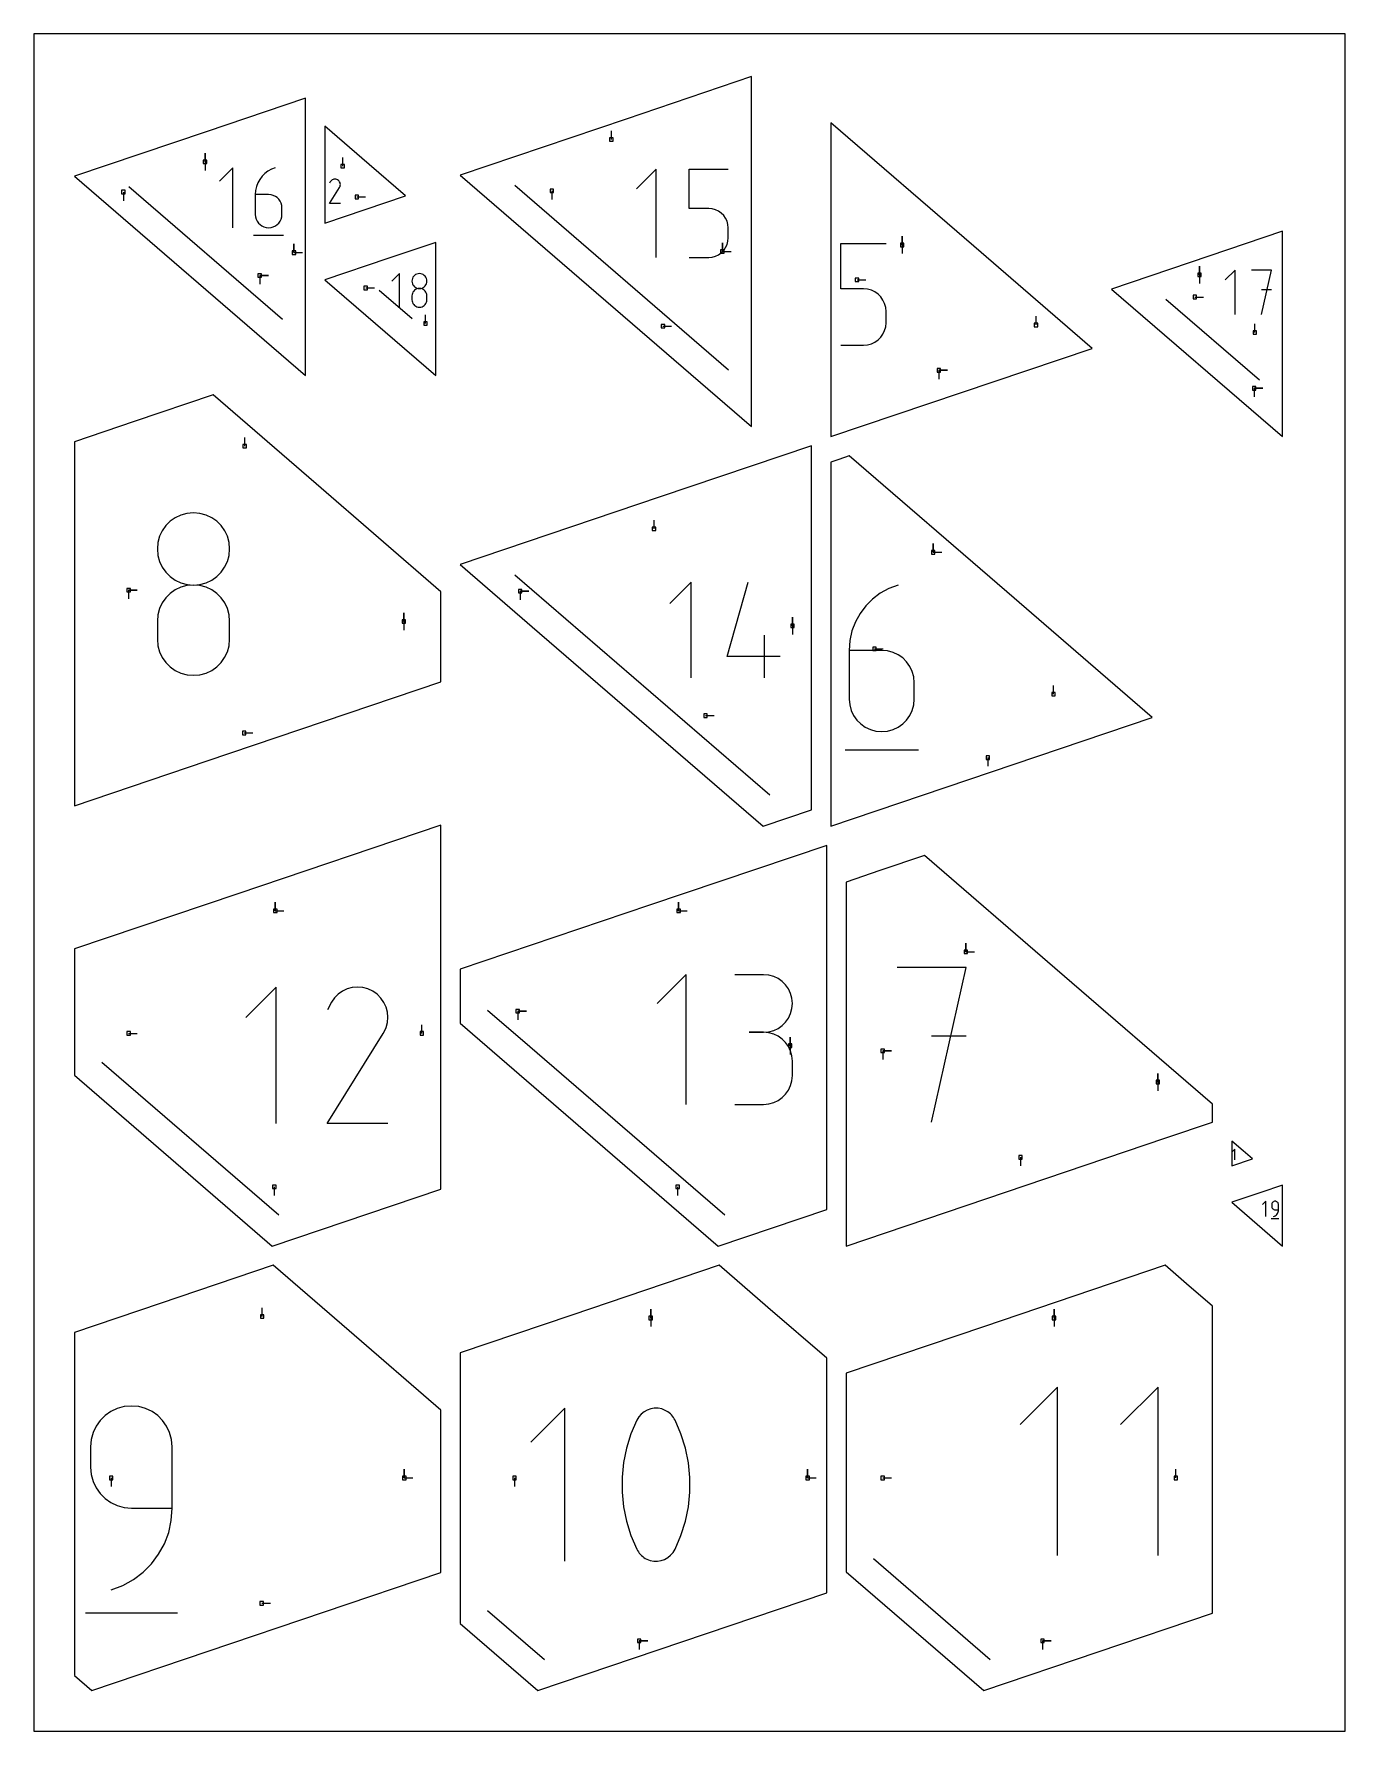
# Model space of a CAD drawing. Extents: x 0 to 8.5, y 0 to 11.
import ezdxf

# ---------------------------------------------------------------- set-up
doc = ezdxf.new("R2010")
doc.units = 0

msp = doc.modelspace()

# ---------------------------------------------------------------- linework, layer by layer
at = {"layer": 'annotation', "color": 1}
for p, q in [((3.743669, 10.316389), (3.743669, 10.372639)), ((1.10911, 10.170796), (1.10911, 10.227046)), ((1.10911, 10.170796), (1.10911, 10.227046)), ((1.10911, 10.227046), (1.10911, 10.170796)), ((1.10911, 10.170796), (1.10911, 10.114546)), ((1.289394, 10.13225), (1.202976, 10.045808)), ((1.289394, 9.74353), (1.289394, 10.13225)), ((1.540086, 10.122979), (1.517395, 10.110486)), ((1.564815, 10.13225), (1.540086, 10.122979)), ((1.564815, 10.13225), (1.564815, 10.13225)), ((2.001589, 10.142561), (2.001589, 10.198811)), ((4.03335, 10.123437), (3.906297, 9.996348)), ((4.03335, 9.55193), (4.03335, 10.123437)), ((4.247647, 9.868936), (4.247647, 10.123437)), ((4.247647, 10.123437), (4.501467, 10.123437)), ((0.61552, 10.012057), (1.612399, 9.151741)), ((1.442642, 10.010666), (1.437063, 9.985421)), ((1.451655, 10.034568), (1.442642, 10.010666)), ((1.46387, 10.056813), (1.451655, 10.034568)), ((1.479054, 10.07709), (1.46387, 10.056813)), ((1.496973, 10.095086), (1.479054, 10.07709)), ((1.517395, 10.110486), (1.496973, 10.095086)), ((1.920833, 10.041115), (1.91621, 10.032248)), ((1.924501, 10.046316), (1.920833, 10.041115)), ((1.928902, 10.050658), (1.924501, 10.046316)), ((1.933902, 10.054106), (1.928902, 10.050658)), ((1.939366, 10.056625), (1.933902, 10.054106)), ((1.945163, 10.05818), (1.939366, 10.056625)), ((1.951156, 10.058737), (1.945163, 10.05818)), ((1.957214, 10.05826), (1.951156, 10.058737)), ((1.9632, 10.056715), (1.957214, 10.05826)), ((1.968983, 10.054067), (1.9632, 10.056715)), ((1.974155, 10.050394), (1.968983, 10.054067)), ((1.968983, 10.054067), (1.968983, 10.054067)), ((1.97848, 10.045987), (1.974155, 10.050394)), ((1.981918, 10.040981), (1.97848, 10.045987)), ((1.981786, 10.005917), (1.984472, 10.011683)), ((1.984432, 10.03551), (1.981918, 10.040981)), ((1.985983, 10.029709), (1.984432, 10.03551)), ((1.984472, 10.011683), (1.986041, 10.017661)), ((1.986532, 10.023715), (1.985983, 10.029709)), ((1.986041, 10.017661), (1.986532, 10.023715)), ((3.116653, 10.019266), (4.503738, 8.822196)), ((0.57957, 9.975495), (0.57957, 9.919245)), ((1.437063, 9.985421), (1.435152, 9.959147)), ((1.435152, 9.959147), (1.435152, 9.829947)), ((1.521472, 9.959147), (1.435152, 9.959147)), ((1.536997, 9.957762), (1.521472, 9.959147)), ((1.551605, 9.953766), (1.536997, 9.957762)), ((1.565054, 9.947401), (1.551605, 9.953766)), ((1.577101, 9.938907), (1.565054, 9.947401)), ((1.587502, 9.928527), (1.577101, 9.938907)), ((1.596014, 9.916499), (1.587502, 9.928527)), ((1.602396, 9.903067), (1.596014, 9.916499)), ((1.606402, 9.888469), (1.602396, 9.903067)), ((1.916111, 9.900232), (1.98116, 10.004952)), ((1.986508, 9.900232), (1.916111, 9.900232)), ((1.98116, 10.004952), (1.981238, 10.005049)), ((1.98116, 10.004952), (1.98116, 10.004952)), ((1.981238, 10.005049), (1.981312, 10.005146)), ((1.981312, 10.005146), (1.981384, 10.005244)), ((1.981384, 10.005244), (1.981454, 10.005345)), ((1.981454, 10.005345), (1.981522, 10.00545)), ((1.981522, 10.00545), (1.981589, 10.005558)), ((1.981589, 10.005558), (1.981655, 10.005672)), ((1.981655, 10.005672), (1.98172, 10.005791)), ((1.98172, 10.005791), (1.981786, 10.005917)), ((1.981786, 10.005917), (1.981786, 10.005917)), ((2.093262, 9.943349), (2.149512, 9.943349)), ((3.356938, 9.982701), (3.356938, 9.926451)), ((1.435152, 9.829947), (1.435152, 9.829947)), ((1.435152, 9.829947), (1.436546, 9.814419)), ((1.436546, 9.814419), (1.440563, 9.799802)), ((1.440563, 9.799802), (1.446957, 9.78634)), ((1.596014, 9.78634), (1.602396, 9.799802)), ((1.602396, 9.799802), (1.606402, 9.814419)), ((1.607792, 9.872949), (1.606402, 9.888469)), ((1.606402, 9.814419), (1.607792, 9.829947)), ((1.607792, 9.829947), (1.607792, 9.872949)), ((1.607792, 9.872949), (1.607792, 9.872949)), ((4.374557, 9.868936), (4.247647, 9.868936)), ((4.397345, 9.866899), (4.374557, 9.868936)), ((4.418802, 9.861025), (4.397345, 9.866899)), ((4.438569, 9.851666), (4.418802, 9.861025)), ((4.456285, 9.839179), (4.438569, 9.851666)), ((4.471589, 9.823917), (4.456285, 9.839179)), ((4.484119, 9.806234), (4.471589, 9.823917)), ((4.493517, 9.786485), (4.484119, 9.806234)), ((1.424341, 9.69494), (1.618701, 9.69494)), ((1.446957, 9.78634), (1.455483, 9.774278)), ((1.455483, 9.774278), (1.465894, 9.763861)), ((1.465894, 9.763861), (1.477944, 9.755333)), ((1.477944, 9.755333), (1.491388, 9.748939)), ((1.491388, 9.748939), (1.505979, 9.744923)), ((1.505979, 9.744923), (1.521472, 9.74353)), ((1.521472, 9.74353), (1.536997, 9.744923)), ((1.521472, 9.74353), (1.521472, 9.74353)), ((1.536997, 9.744923), (1.551605, 9.748939)), ((1.551605, 9.748939), (1.565054, 9.755333)), ((1.565054, 9.755333), (1.577101, 9.763861)), ((1.577101, 9.763861), (1.587502, 9.774278)), ((1.587502, 9.774278), (1.596014, 9.78634)), ((4.49942, 9.765024), (4.493517, 9.786485)), ((4.501467, 9.742205), (4.49942, 9.765024)), ((4.501467, 9.678983), (4.501467, 9.742205)), ((4.501467, 9.742205), (4.501467, 9.742205)), ((5.62849, 9.63218), (5.62849, 9.68843)), ((5.62849, 9.63218), (5.62849, 9.68843)), ((5.62849, 9.68843), (5.62849, 9.63218)), ((1.685844, 9.582428), (1.685844, 9.638678)), ((1.685844, 9.582428), (1.685844, 9.638678)), ((1.685844, 9.638678), (1.685844, 9.582428)), ((1.685844, 9.582428), (1.742094, 9.582428)), ((4.438553, 9.569283), (4.45627, 9.581821)), ((4.45627, 9.581821), (4.471577, 9.597137)), ((4.463213, 9.589633), (4.463213, 9.645883)), ((4.463213, 9.589633), (4.463213, 9.645883)), ((4.463213, 9.645883), (4.463213, 9.589633)), ((4.463213, 9.589633), (4.519463, 9.589633)), ((4.471577, 9.597137), (4.484112, 9.614871)), ((4.484112, 9.614871), (4.493513, 9.634662)), ((4.493513, 9.634662), (4.499418, 9.656153)), ((4.499418, 9.656153), (4.501467, 9.678983)), ((5.231736, 9.347426), (5.231736, 9.640861)), ((5.231736, 9.640861), (5.524386, 9.640861)), ((5.62849, 9.63218), (5.62849, 9.57593)), ((4.247647, 9.55193), (4.374557, 9.55193)), ((4.374557, 9.55193), (4.397335, 9.553978)), ((4.374557, 9.55193), (4.374557, 9.55193)), ((4.397335, 9.553978), (4.418788, 9.559882)), ((4.418788, 9.559882), (4.438553, 9.569283)), ((7.555804, 9.43916), (7.555804, 9.49541)), ((7.555804, 9.43916), (7.555804, 9.49541)), ((7.555804, 9.49541), (7.555804, 9.43916)), ((7.786653, 9.469794), (7.722721, 9.405844)), ((7.786653, 9.182216), (7.786653, 9.469794)), ((8.022359, 9.469794), (7.894477, 9.469794)), ((7.958427, 9.182216), (8.022359, 9.469794)), ((1.463623, 9.434759), (1.519873, 9.434759)), ((1.463623, 9.434759), (1.519873, 9.434759)), ((1.519873, 9.434759), (1.463623, 9.434759)), ((1.463623, 9.434759), (1.463623, 9.378509)), ((2.150854, 9.353494), (2.207104, 9.353494)), ((2.36925, 9.44674), (2.320895, 9.398372)), ((2.36925, 9.229233), (2.36925, 9.44674)), ((2.451588, 9.406891), (2.450808, 9.398242)), ((2.450808, 9.398242), (2.450808, 9.398242)), ((2.450808, 9.398242), (2.451588, 9.389553)), ((2.453834, 9.415039), (2.451588, 9.406891)), ((2.451588, 9.389553), (2.453836, 9.381373)), ((2.457411, 9.42255), (2.453834, 9.415039)), ((2.453836, 9.381373), (2.457414, 9.373838)), ((2.46218, 9.429284), (2.457411, 9.42255)), ((2.457414, 9.373838), (2.462184, 9.367087)), ((2.468004, 9.435104), (2.46218, 9.429284)), ((2.462184, 9.367087), (2.46801, 9.361256)), ((2.474746, 9.439871), (2.468004, 9.435104)), ((2.46801, 9.361256), (2.474752, 9.356482)), ((2.482269, 9.443447), (2.474746, 9.439871)), ((2.474752, 9.356482), (2.482275, 9.352902)), ((2.490436, 9.445694), (2.482269, 9.443447)), ((2.482275, 9.352902), (2.490439, 9.350654)), ((2.499108, 9.446474), (2.490436, 9.445694)), ((2.490439, 9.350654), (2.499108, 9.349874)), ((2.507781, 9.445694), (2.499108, 9.446474)), ((2.499108, 9.446474), (2.499108, 9.446474)), ((2.499108, 9.349874), (2.507777, 9.350654)), ((2.507777, 9.350654), (2.515942, 9.352902)), ((2.515947, 9.443447), (2.507781, 9.445694)), ((2.515942, 9.352902), (2.523464, 9.356482)), ((2.52347, 9.439871), (2.515947, 9.443447)), ((2.523464, 9.356482), (2.530207, 9.361256)), ((2.530213, 9.435104), (2.52347, 9.439871)), ((2.530207, 9.361256), (2.536032, 9.367087)), ((2.536037, 9.429284), (2.530213, 9.435104)), ((2.536032, 9.367087), (2.540803, 9.373838)), ((2.540806, 9.42255), (2.536037, 9.429284)), ((2.540803, 9.373838), (2.544381, 9.381373)), ((2.544382, 9.415039), (2.540806, 9.42255)), ((2.544381, 9.381373), (2.546629, 9.389553)), ((2.546629, 9.406891), (2.544382, 9.415039)), ((2.547408, 9.398242), (2.546629, 9.406891)), ((2.546629, 9.389553), (2.547408, 9.398242)), ((2.547408, 9.398242), (2.547408, 9.398242)), ((5.336306, 9.406724), (5.392556, 9.406724)), ((7.555804, 9.43916), (7.555804, 9.38291)), ((2.239081, 9.339034), (2.452367, 9.154966)), ((2.451588, 9.310204), (2.450808, 9.301519)), ((2.450808, 9.301519), (2.450808, 9.277458)), ((2.450808, 9.277458), (2.450808, 9.277458)), ((2.450808, 9.277458), (2.451588, 9.268773)), ((2.453834, 9.318382), (2.451588, 9.310204)), ((2.451588, 9.268773), (2.453836, 9.260605)), ((2.457411, 9.325914), (2.453834, 9.318382)), ((2.453836, 9.260605), (2.457414, 9.253089)), ((2.46218, 9.332663), (2.457411, 9.325914)), ((2.457414, 9.253089), (2.462184, 9.246359)), ((2.468004, 9.338493), (2.46218, 9.332663)), ((2.462184, 9.246359), (2.46801, 9.240551)), ((2.474746, 9.343266), (2.468004, 9.338493)), ((2.46801, 9.240551), (2.474752, 9.235798)), ((2.482269, 9.346846), (2.474746, 9.343266)), ((2.490436, 9.349094), (2.482269, 9.346846)), ((2.499108, 9.349874), (2.490436, 9.349094)), ((2.507781, 9.349094), (2.499108, 9.349874)), ((2.499108, 9.349874), (2.499108, 9.349874)), ((2.499108, 9.349874), (2.499108, 9.349874)), ((2.515947, 9.346847), (2.507781, 9.349094)), ((2.52347, 9.343269), (2.515947, 9.346847)), ((2.523464, 9.235798), (2.530207, 9.240551)), ((2.530213, 9.338498), (2.52347, 9.343269)), ((2.530207, 9.240551), (2.536032, 9.246359)), ((2.536037, 9.332669), (2.530213, 9.338498)), ((2.536032, 9.246359), (2.540803, 9.253089)), ((2.540806, 9.32592), (2.536037, 9.332669)), ((2.540803, 9.253089), (2.544381, 9.260605)), ((2.544382, 9.318387), (2.540806, 9.32592)), ((2.544381, 9.260605), (2.546629, 9.268773)), ((2.546629, 9.310208), (2.544382, 9.318387)), ((2.547408, 9.301519), (2.546629, 9.310208)), ((2.546629, 9.268773), (2.547408, 9.277458)), ((2.547408, 9.277458), (2.547408, 9.301519)), ((2.547408, 9.301519), (2.547408, 9.301519)), ((5.378061, 9.347426), (5.231736, 9.347426)), ((5.404334, 9.345077), (5.378061, 9.347426)), ((5.429074, 9.338304), (5.404334, 9.345077)), ((5.451865, 9.327514), (5.429074, 9.338304)), ((5.472291, 9.313116), (5.451865, 9.327514)), ((5.489936, 9.295519), (5.472291, 9.313116)), ((5.504384, 9.275132), (5.489936, 9.295519)), ((5.515219, 9.252361), (5.504384, 9.275132)), ((5.522025, 9.227617), (5.515219, 9.252361)), ((7.338457, 9.280414), (7.94474, 8.757185)), ((7.526499, 9.294842), (7.582749, 9.294842)), ((8.022359, 9.341731), (7.958427, 9.341731)), ((2.474752, 9.235798), (2.482275, 9.232237)), ((2.482275, 9.232237), (2.490439, 9.230001)), ((2.490439, 9.230001), (2.499108, 9.229226)), ((2.499108, 9.229226), (2.507777, 9.230001)), ((2.499108, 9.229226), (2.499108, 9.229226)), ((2.507777, 9.230001), (2.515942, 9.232237)), ((2.515942, 9.232237), (2.523464, 9.235798)), ((2.539095, 9.123596), (2.539095, 9.179846)), ((5.524386, 9.201307), (5.522025, 9.227617)), ((5.524386, 9.128413), (5.524386, 9.201307)), ((5.524386, 9.201307), (5.524386, 9.201307)), ((6.496533, 9.113737), (6.496533, 9.169987)), ((4.078037, 9.105811), (4.134287, 9.105811)), ((5.472274, 9.016387), (5.489923, 9.034046)), ((5.489923, 9.034046), (5.504375, 9.054492)), ((5.504375, 9.054492), (5.515214, 9.077312)), ((5.515214, 9.077312), (5.522023, 9.102091)), ((5.522023, 9.102091), (5.524386, 9.128413)), ((7.91474, 9.064944), (7.91474, 9.121194)), ((5.231736, 8.981923), (5.378061, 8.981923)), ((5.378061, 8.981923), (5.404323, 8.984284)), ((5.378061, 8.981923), (5.378061, 8.981923)), ((5.404323, 8.984284), (5.429058, 8.991092)), ((5.429058, 8.991092), (5.451847, 9.001931)), ((5.451847, 9.001931), (5.472274, 9.016387)), ((5.866239, 8.819697), (5.922489, 8.819697)), ((5.866239, 8.819697), (5.922489, 8.819697)), ((5.922489, 8.819697), (5.866239, 8.819697)), ((5.866239, 8.819697), (5.866239, 8.763447)), ((7.910317, 8.703122), (7.966567, 8.703122)), ((7.910317, 8.703122), (7.966567, 8.703122)), ((7.966567, 8.703122), (7.910317, 8.703122)), ((7.910317, 8.703122), (7.910317, 8.646872)), ((1.366192, 8.328193), (1.366192, 8.384443)), ((0.855302, 7.81298), (0.83218, 7.78033)), ((0.88354, 7.841196), (0.855302, 7.81298)), ((0.916229, 7.864308), (0.88354, 7.841196)), ((0.952703, 7.881646), (0.916229, 7.864308)), ((0.992296, 7.892541), (0.952703, 7.881646)), ((1.034343, 7.896321), (0.992296, 7.892541)), ((1.07639, 7.892541), (1.034343, 7.896321)), ((1.034343, 7.896321), (1.034343, 7.896321)), ((1.115984, 7.881646), (1.07639, 7.892541)), ((1.152458, 7.864308), (1.115984, 7.881646)), ((1.185147, 7.841196), (1.152458, 7.864308)), ((1.213385, 7.81298), (1.185147, 7.841196)), ((1.236507, 7.78033), (1.213385, 7.81298)), ((4.019903, 7.792015), (4.019903, 7.848265)), ((0.803948, 7.704409), (0.800169, 7.662478)), ((0.81484, 7.743916), (0.803948, 7.704409)), ((0.83218, 7.78033), (0.81484, 7.743916)), ((1.253847, 7.743916), (1.236507, 7.78033)), ((1.264739, 7.704409), (1.253847, 7.743916)), ((1.268517, 7.662478), (1.264739, 7.704409)), ((0.800169, 7.662478), (0.800169, 7.662478)), ((0.800169, 7.662478), (0.80395, 7.62035)), ((0.80395, 7.62035), (0.814848, 7.580689)), ((1.253839, 7.580689), (1.264736, 7.62035)), ((1.264736, 7.62035), (1.268517, 7.662478)), ((1.268517, 7.662478), (1.268517, 7.662478)), ((5.83022, 7.640393), (5.83022, 7.696643)), ((5.83022, 7.640393), (5.83022, 7.696643)), ((5.83022, 7.696643), (5.83022, 7.640393)), ((5.83022, 7.640393), (5.88647, 7.640393)), ((0.814848, 7.580689), (0.832194, 7.54416)), ((0.832194, 7.54416), (0.855323, 7.511428)), ((0.855323, 7.511428), (0.883567, 7.483156)), ((0.883567, 7.483156), (0.916258, 7.460011)), ((1.152428, 7.460011), (1.18512, 7.483156)), ((1.18512, 7.483156), (1.213363, 7.511428)), ((1.213363, 7.511428), (1.236492, 7.54416)), ((1.236492, 7.54416), (1.253839, 7.580689)), ((3.116651, 7.494893), (4.771037, 6.067139)), ((0.613785, 7.394587), (0.670035, 7.394587)), ((0.613785, 7.394587), (0.670035, 7.394587)), ((0.670035, 7.394587), (0.613785, 7.394587)), ((0.613785, 7.394587), (0.613785, 7.338337)), ((0.88354, 7.372796), (0.855302, 7.34453)), ((0.916229, 7.395938), (0.88354, 7.372796)), ((0.952703, 7.413292), (0.916229, 7.395938)), ((0.916258, 7.460011), (0.95273, 7.442655)), ((0.992296, 7.424192), (0.952703, 7.413292)), ((0.95273, 7.442655), (0.992314, 7.431754)), ((1.034343, 7.427973), (0.992296, 7.424192)), ((0.992314, 7.431754), (1.034343, 7.427973)), ((1.034343, 7.427973), (1.076373, 7.431754)), ((1.07639, 7.424194), (1.034343, 7.427973)), ((1.034343, 7.427973), (1.034343, 7.427973)), ((1.034343, 7.427973), (1.034343, 7.427973)), ((1.076373, 7.431754), (1.115957, 7.442655)), ((1.115984, 7.4133), (1.07639, 7.424194)), ((1.115957, 7.442655), (1.152428, 7.460011)), ((1.152458, 7.395953), (1.115984, 7.4133)), ((1.185147, 7.372818), (1.152458, 7.395953)), ((1.213385, 7.344557), (1.185147, 7.372818)), ((3.152185, 7.388163), (3.208435, 7.388163)), ((3.152185, 7.388163), (3.208435, 7.388163)), ((3.208435, 7.388163), (3.152185, 7.388163)), ((3.152185, 7.388163), (3.152185, 7.331913)), ((4.260653, 7.447391), (4.122534, 7.309233)), ((4.260653, 6.826111), (4.260653, 7.447391)), ((4.493613, 6.964229), (4.631381, 7.447391)), ((5.486198, 7.374728), (5.436278, 7.337082)), ((5.541668, 7.405265), (5.486198, 7.374728)), ((5.602116, 7.42793), (5.541668, 7.405265)), ((5.602116, 7.42793), (5.602116, 7.42793)), ((0.81484, 7.275289), (0.803948, 7.235643)), ((0.83218, 7.311806), (0.81484, 7.275289)), ((0.855302, 7.34453), (0.83218, 7.311806)), ((1.236507, 7.311835), (1.213385, 7.344557)), ((1.253847, 7.275315), (1.236507, 7.311835)), ((1.264739, 7.235661), (1.253847, 7.275315)), ((5.392475, 7.293094), (5.35536, 7.243527)), ((5.436278, 7.337082), (5.392475, 7.293094)), ((0.803948, 7.235643), (0.800169, 7.193535)), ((0.800169, 7.193535), (0.800169, 7.076878)), ((1.268517, 7.193535), (1.264739, 7.235661)), ((1.268517, 7.076878), (1.268517, 7.193535)), ((1.268517, 7.193535), (1.268517, 7.193535)), ((2.398026, 7.191842), (2.398026, 7.248092)), ((2.398026, 7.191842), (2.398026, 7.248092)), ((2.398026, 7.248092), (2.398026, 7.191842)), ((2.398026, 7.191842), (2.398026, 7.135592)), ((4.918017, 7.164086), (4.918017, 7.220336)), ((4.918017, 7.164086), (4.918017, 7.220336)), ((4.918017, 7.220336), (4.918017, 7.164086)), ((4.918017, 7.164086), (4.918017, 7.107836)), ((5.325501, 7.189148), (5.303468, 7.130721)), ((5.35536, 7.243527), (5.325501, 7.189148)), ((0.800169, 7.076878), (0.800169, 7.076878)), ((0.800169, 7.076878), (0.80395, 7.034772)), ((1.264736, 7.034772), (1.268517, 7.076878)), ((4.735174, 6.826111), (4.735174, 7.102036)), ((5.289831, 7.069011), (5.285159, 7.004784)), ((5.303468, 7.130721), (5.289831, 7.069011)), ((0.80395, 7.034772), (0.814848, 6.995172)), ((0.814848, 6.995172), (0.832194, 6.958731)), ((0.832194, 6.958731), (0.855323, 6.926103)), ((1.213363, 6.926103), (1.236492, 6.958731)), ((1.236492, 6.958731), (1.253839, 6.995172)), ((1.253839, 6.995172), (1.264736, 7.034772)), ((4.838578, 6.964229), (4.493613, 6.964229)), ((5.285159, 7.004784), (5.285159, 6.68896)), ((5.496165, 7.004784), (5.285159, 7.004784)), ((5.449978, 7.014147), (5.506228, 7.014147)), ((5.534115, 7.001398), (5.496165, 7.004784)), ((5.569825, 6.99163), (5.534115, 7.001398)), ((5.6027, 6.976071), (5.569825, 6.99163)), ((5.632148, 6.955309), (5.6027, 6.976071)), ((5.657573, 6.929934), (5.632148, 6.955309)), ((0.855323, 6.926103), (0.883567, 6.897942)), ((0.883567, 6.897942), (0.916258, 6.8749)), ((0.916258, 6.8749), (0.95273, 6.857633)), ((0.95273, 6.857633), (0.992314, 6.846793)), ((0.992314, 6.846793), (1.034343, 6.843034)), ((1.034343, 6.843034), (1.076373, 6.846793)), ((1.034343, 6.843034), (1.034343, 6.843034)), ((1.076373, 6.846793), (1.115957, 6.857633)), ((1.115957, 6.857633), (1.152428, 6.8749)), ((1.152428, 6.8749), (1.18512, 6.897942)), ((1.18512, 6.897942), (1.213363, 6.926103)), ((5.678381, 6.900534), (5.657573, 6.929934)), ((5.69398, 6.867698), (5.678381, 6.900534)), ((5.703775, 6.832016), (5.69398, 6.867698)), ((5.707172, 6.794076), (5.703775, 6.832016)), ((5.707172, 6.68896), (5.707172, 6.794076)), ((5.707172, 6.794076), (5.707172, 6.794076)), ((6.610204, 6.721159), (6.610204, 6.777409)), ((5.285159, 6.68896), (5.285159, 6.68896)), ((5.285159, 6.68896), (5.288566, 6.651002)), ((5.288566, 6.651002), (5.298385, 6.61527)), ((5.298385, 6.61527), (5.314016, 6.582363)), ((5.678381, 6.582363), (5.69398, 6.61527)), ((5.69398, 6.61527), (5.703775, 6.651002)), ((5.703775, 6.651002), (5.707172, 6.68896)), ((4.35427, 6.581437), (4.41052, 6.581437)), ((5.314016, 6.582363), (5.334856, 6.552878)), ((5.334856, 6.552878), (5.360306, 6.527414)), ((5.360306, 6.527414), (5.389763, 6.506567)), ((5.389763, 6.506567), (5.422626, 6.490937)), ((5.422626, 6.490937), (5.458294, 6.48112)), ((5.534115, 6.48112), (5.569825, 6.490937)), ((5.569825, 6.490937), (5.6027, 6.506567)), ((5.6027, 6.506567), (5.632148, 6.527414)), ((5.632148, 6.527414), (5.657573, 6.552878)), ((5.657573, 6.552878), (5.678381, 6.582363)), ((1.362737, 6.469253), (1.418987, 6.469253)), ((5.458294, 6.48112), (5.496165, 6.477715)), ((5.496165, 6.477715), (5.534115, 6.48112)), ((5.496165, 6.477715), (5.496165, 6.477715)), ((5.258731, 6.358938), (5.733838, 6.358938)), ((6.184072, 6.309205), (6.184072, 6.252955)), ((1.564695, 5.316054), (1.564695, 5.372304)), ((1.564695, 5.316054), (1.564695, 5.372304)), ((1.564695, 5.372304), (1.564695, 5.316054)), ((1.564695, 5.316054), (1.620945, 5.316054)), ((4.179501, 5.316054), (4.179501, 5.372304)), ((4.179501, 5.316054), (4.179501, 5.372304)), ((4.179501, 5.372304), (4.179501, 5.316054)), ((4.179501, 5.316054), (4.235751, 5.316054)), ((6.041702, 5.050243), (6.041702, 5.106493)), ((6.041702, 5.050243), (6.041702, 5.106493)), ((6.041702, 5.106493), (6.041702, 5.050243)), ((6.042738, 4.950034), (5.596992, 4.950034)), ((5.819896, 3.947655), (6.042738, 4.950034)), ((6.041702, 5.050243), (6.097952, 5.050243)), ((4.228065, 4.903536), (4.040996, 4.716414)), ((4.228065, 4.062068), (4.228065, 4.903536)), ((4.730447, 4.90256), (4.543589, 4.90256)), ((4.764054, 4.899544), (4.730447, 4.90256)), ((4.795677, 4.890851), (4.764054, 4.899544)), ((4.82479, 4.877016), (4.795677, 4.890851)), ((4.850867, 4.858573), (4.82479, 4.877016)), ((4.873382, 4.836058), (4.850867, 4.858573)), ((1.570328, 4.822239), (1.37377, 4.625626)), ((1.570328, 3.938091), (1.570328, 4.822239)), ((1.94872, 4.752938), (1.928259, 4.723925)), ((1.973268, 4.777158), (1.94872, 4.752938)), ((2.001157, 4.796389), (1.973268, 4.777158)), ((2.03164, 4.810439), (2.001157, 4.796389)), ((2.063971, 4.819113), (2.03164, 4.810439)), ((2.097403, 4.822217), (2.063971, 4.819113)), ((2.13119, 4.819558), (2.097403, 4.822217)), ((2.164585, 4.81094), (2.13119, 4.819558)), ((2.196841, 4.796172), (2.164585, 4.81094)), ((2.225691, 4.775686), (2.196841, 4.796172)), ((2.196841, 4.796172), (2.196841, 4.796172)), ((2.249813, 4.751102), (2.225691, 4.775686)), ((2.268992, 4.723175), (2.249813, 4.751102)), ((4.89181, 4.810006), (4.873382, 4.836058)), ((4.905623, 4.78095), (4.89181, 4.810006)), ((4.914297, 4.749425), (4.905623, 4.78095)), ((4.917305, 4.715966), (4.914297, 4.749425)), ((1.928259, 4.723925), (1.902477, 4.674467)), ((2.283013, 4.692658), (2.268992, 4.723175)), ((2.291663, 4.660304), (2.283013, 4.692658)), ((2.294727, 4.626867), (2.291663, 4.660304)), ((2.29199, 4.5931), (2.294727, 4.626867)), ((2.940835, 4.67268), (3.214754, 4.436285)), ((3.136324, 4.666298), (3.192574, 4.666298)), ((3.136324, 4.666298), (3.192574, 4.666298)), ((3.192574, 4.666298), (3.136324, 4.666298)), ((3.136324, 4.666298), (3.136324, 4.610048)), ((4.873382, 4.595436), (4.89181, 4.621555)), ((4.89181, 4.621555), (4.905623, 4.650703)), ((4.905623, 4.650703), (4.914297, 4.68235)), ((4.914297, 4.68235), (4.917305, 4.715966)), ((4.917305, 4.715966), (4.917305, 4.715966)), ((0.613785, 4.521935), (0.670035, 4.521935)), ((1.901922, 3.938083), (2.264763, 4.522211)), ((2.264763, 4.522211), (2.265197, 4.522748)), ((2.264763, 4.522211), (2.264763, 4.522211)), ((2.265197, 4.522748), (2.265613, 4.523289)), ((2.265613, 4.523289), (2.266014, 4.52384)), ((2.266014, 4.52384), (2.266402, 4.524404)), ((2.266402, 4.524404), (2.266781, 4.524986)), ((2.266781, 4.524986), (2.267154, 4.525591)), ((2.267154, 4.525591), (2.267522, 4.526224)), ((2.267522, 4.526224), (2.267888, 4.526888)), ((2.267888, 4.526888), (2.268256, 4.527589)), ((2.268256, 4.527589), (2.283238, 4.559756)), ((2.268256, 4.527589), (2.268256, 4.527589)), ((2.283238, 4.559756), (2.29199, 4.5931)), ((2.514693, 4.521935), (2.514693, 4.578185)), ((4.730447, 4.528844), (4.636886, 4.528844)), ((4.636886, 4.528844), (4.730447, 4.528844)), ((4.730447, 4.528844), (4.764054, 4.531861)), ((4.764054, 4.525827), (4.730447, 4.528844)), ((4.730447, 4.528844), (4.730447, 4.528844)), ((4.764054, 4.531861), (4.795677, 4.540559)), ((4.795677, 4.517134), (4.764054, 4.525827)), ((4.795677, 4.540559), (4.82479, 4.554408)), ((4.82479, 4.503299), (4.795677, 4.517134)), ((4.82479, 4.554408), (4.850867, 4.572877)), ((4.850867, 4.572877), (4.873382, 4.595436)), ((3.214754, 4.436285), (4.478945, 3.345276)), ((4.850867, 4.484857), (4.82479, 4.503299)), ((4.873382, 4.462342), (4.850867, 4.484857)), ((4.89181, 4.43629), (4.873382, 4.462342)), ((4.905623, 4.407233), (4.89181, 4.43629)), ((4.902156, 4.442222), (4.902156, 4.498472)), ((4.902156, 4.442222), (4.902156, 4.498472)), ((4.902156, 4.498472), (4.902156, 4.442222)), ((4.902156, 4.442222), (4.902156, 4.385972)), ((4.914297, 4.375709), (4.905623, 4.407233)), ((5.502383, 4.409294), (5.558633, 4.409294)), ((5.502383, 4.409294), (5.558633, 4.409294)), ((5.558633, 4.409294), (5.502383, 4.409294)), ((5.502383, 4.409294), (5.502383, 4.353044)), ((6.042738, 4.503659), (5.819896, 4.503659)), ((0.4397, 4.33619), (1.587904, 3.345275)), ((4.917305, 4.34225), (4.914297, 4.375709)), ((4.917305, 4.248689), (4.917305, 4.34225)), ((4.917305, 4.34225), (4.917305, 4.34225)), ((4.89181, 4.154626), (4.905623, 4.183684)), ((4.905623, 4.183684), (4.914297, 4.215216)), ((4.914297, 4.215216), (4.917305, 4.248689)), ((7.286624, 4.206548), (7.286624, 4.262798)), ((7.286624, 4.206548), (7.286624, 4.262798)), ((7.286624, 4.262798), (7.286624, 4.206548)), ((7.286624, 4.206548), (7.286624, 4.150298)), ((4.764054, 4.065109), (4.795677, 4.073798)), ((4.795677, 4.073798), (4.82479, 4.087627)), ((4.82479, 4.087627), (4.850867, 4.106064)), ((4.850867, 4.106064), (4.873382, 4.128574)), ((4.873382, 4.128574), (4.89181, 4.154626)), ((4.543589, 4.062095), (4.730447, 4.062095)), ((4.730447, 4.062095), (4.764054, 4.065109)), ((4.730447, 4.062095), (4.730447, 4.062095)), ((2.294593, 3.938083), (1.901922, 3.938083)), ((7.785285, 3.77117), (7.769847, 3.755728)), ((7.785285, 3.701729), (7.785285, 3.77117)), ((6.395553, 3.719056), (6.395553, 3.662806)), ((1.558263, 3.528046), (1.558263, 3.471796)), ((4.173069, 3.528046), (4.173069, 3.471796)), ((7.986979, 3.434148), (7.964858, 3.41202)), ((7.986979, 3.334641), (7.986979, 3.434148)), ((8.024642, 3.415995), (8.024285, 3.41202)), ((8.024285, 3.41202), (8.024285, 3.400956)), ((8.02567, 3.419738), (8.024642, 3.415995)), ((8.027307, 3.423185), (8.02567, 3.419738)), ((8.02949, 3.426273), (8.027307, 3.423185)), ((8.032155, 3.428941), (8.02949, 3.426273)), ((8.035239, 3.431125), (8.032155, 3.428941)), ((8.038681, 3.432763), (8.035239, 3.431125)), ((8.042416, 3.433791), (8.038681, 3.432763)), ((8.046382, 3.434148), (8.042416, 3.433791)), ((8.050356, 3.433791), (8.046382, 3.434148)), ((8.046382, 3.434148), (8.046382, 3.434148)), ((8.054096, 3.432763), (8.050356, 3.433791)), ((8.057538, 3.431125), (8.054096, 3.432763)), ((8.060622, 3.428941), (8.057538, 3.431125)), ((8.063285, 3.426273), (8.060622, 3.428941)), ((8.065464, 3.423185), (8.063285, 3.426273)), ((8.067097, 3.419738), (8.065464, 3.423185)), ((8.068123, 3.415995), (8.067097, 3.419738)), ((8.068479, 3.41202), (8.068123, 3.415995)), ((8.068479, 3.378834), (8.068479, 3.41202)), ((8.068479, 3.41202), (8.068479, 3.41202)), ((8.021524, 3.322202), (8.071278, 3.322202)), ((8.024285, 3.400956), (8.024285, 3.400956)), ((8.024285, 3.400956), (8.024642, 3.396981)), ((8.024642, 3.396981), (8.02567, 3.393239)), ((8.02567, 3.393239), (8.027307, 3.389793)), ((8.027307, 3.389793), (8.02949, 3.386705)), ((8.02949, 3.386705), (8.032155, 3.384039)), ((8.032155, 3.384039), (8.035239, 3.381856)), ((8.035239, 3.381856), (8.038681, 3.380219)), ((8.035324, 3.334641), (8.041643, 3.336996)), ((8.035324, 3.334641), (8.035324, 3.334641)), ((8.038681, 3.380219), (8.042416, 3.379191)), ((8.041643, 3.336996), (8.047443, 3.340178)), ((8.042416, 3.379191), (8.046382, 3.378834)), ((8.046382, 3.378834), (8.068479, 3.378834)), ((8.047443, 3.340178), (8.052665, 3.344108)), ((8.052665, 3.344108), (8.057247, 3.348704)), ((8.057247, 3.348704), (8.061131, 3.353885)), ((8.061131, 3.353885), (8.064256, 3.359569)), ((8.064256, 3.359569), (8.066562, 3.365677)), ((8.066562, 3.365677), (8.06799, 3.372125)), ((8.06799, 3.372125), (8.068479, 3.378834)), ((1.479864, 2.686893), (1.479864, 2.743143)), ((3.998577, 2.677536), (3.998577, 2.733786)), ((3.998577, 2.677536), (3.998577, 2.733786)), ((3.998577, 2.733786), (3.998577, 2.677536)), ((3.998577, 2.677536), (3.998577, 2.621286)), ((6.613383, 2.677536), (6.613383, 2.733786)), ((6.613383, 2.677536), (6.613383, 2.733786)), ((6.613383, 2.733786), (6.613383, 2.677536)), ((6.613383, 2.677536), (6.613383, 2.621286)), ((6.635701, 2.229516), (6.393025, 1.986771)), ((6.635701, 1.137916), (6.635701, 2.229516)), ((7.287728, 2.229516), (7.045051, 1.986771)), ((7.287728, 1.137916), (7.287728, 2.229516)), ((0.539826, 2.09027), (0.498641, 2.070671)), ((0.584526, 2.102579), (0.539826, 2.09027)), ((0.631988, 2.106849), (0.584526, 2.102579)), ((0.679548, 2.102579), (0.631988, 2.106849)), ((0.631988, 2.106849), (0.631988, 2.106849)), ((0.7243, 2.09027), (0.679548, 2.102579)), ((0.765501, 2.070671), (0.7243, 2.09027)), ((3.441099, 2.093756), (3.220484, 1.873078)), ((3.441099, 1.101392), (3.441099, 2.093756)), ((4.02199, 2.092244), (3.998692, 2.088443)), ((4.045799, 2.092017), (4.02199, 2.092244)), ((4.069591, 2.087587), (4.045799, 2.092017)), ((0.429831, 2.012609), (0.403713, 1.975646)), ((0.461725, 2.044534), (0.429831, 2.012609)), ((0.498641, 2.070671), (0.461725, 2.044534)), ((0.802405, 2.044534), (0.765501, 2.070671)), ((0.834268, 2.012609), (0.802405, 2.044534)), ((0.860346, 1.975646), (0.834268, 2.012609)), ((3.90838, 2.015176), (3.87034, 1.92572)), ((3.92119, 2.036479), (3.90838, 2.015176)), ((3.90838, 2.015176), (3.90838, 2.015176)), ((3.937155, 2.054633), (3.92119, 2.036479)), ((3.955746, 2.069462), (3.937155, 2.054633)), ((3.976435, 2.08079), (3.955746, 2.069462)), ((3.998692, 2.088443), (3.976435, 2.08079)), ((4.092838, 2.078778), (4.069591, 2.087587)), ((4.101737, 2.074102), (4.092838, 2.078778)), ((4.092838, 2.078778), (4.092838, 2.078778)), ((4.110277, 2.06873), (4.101737, 2.074102)), ((4.118416, 2.062706), (4.110277, 2.06873)), ((4.126112, 2.056072), (4.118416, 2.062706)), ((4.133324, 2.04887), (4.126112, 2.056072)), ((4.140011, 2.041143), (4.133324, 2.04887)), ((4.14613, 2.032934), (4.140011, 2.041143)), ((4.151641, 2.024285), (4.14613, 2.032934)), ((4.156502, 2.015239), (4.151641, 2.024285)), ((4.194727, 1.925598), (4.156502, 2.015239)), ((4.156502, 2.015239), (4.156502, 2.015239)), ((0.371818, 1.889609), (0.367548, 1.842036)), ((0.384124, 1.934396), (0.371818, 1.889609)), ((0.403713, 1.975646), (0.384124, 1.934396)), ((0.879895, 1.934396), (0.860346, 1.975646)), ((0.89217, 1.889609), (0.879895, 1.934396)), ((0.896427, 1.842036), (0.89217, 1.889609)), ((3.87034, 1.92572), (3.84181, 1.83367)), ((4.223396, 1.83341), (4.194727, 1.925598)), ((0.367548, 1.842036), (0.367548, 1.70963)), ((0.896427, 1.444892), (0.896427, 1.842036)), ((0.896427, 1.842036), (0.896427, 1.842036)), ((3.84181, 1.83367), (3.822789, 1.739759)), ((4.242508, 1.739407), (4.223396, 1.83341)), ((0.367548, 1.70963), (0.367548, 1.70963)), ((0.367548, 1.70963), (0.371818, 1.66206)), ((0.371818, 1.66206), (0.384124, 1.61728)), ((2.401021, 1.640645), (2.401021, 1.696895)), ((2.401021, 1.640645), (2.401021, 1.696895)), ((2.401021, 1.696895), (2.401021, 1.640645)), ((3.822789, 1.739759), (3.813279, 1.644722)), ((4.252064, 1.644324), (4.242508, 1.739407)), ((5.015827, 1.640645), (5.015827, 1.696895)), ((5.015827, 1.640645), (5.015827, 1.696895)), ((5.015827, 1.696895), (5.015827, 1.640645)), ((7.403291, 1.640645), (7.403291, 1.696895)), ((0.384124, 1.61728), (0.403713, 1.57604)), ((0.403713, 1.57604), (0.429831, 1.539089)), ((0.500113, 1.640645), (0.500113, 1.584395)), ((2.401021, 1.640645), (2.457271, 1.640645)), ((3.11492, 1.640645), (3.11492, 1.584395)), ((3.813279, 1.644722), (3.813279, 1.549293)), ((3.813279, 1.549293), (3.822789, 1.454206)), ((4.242508, 1.453853), (4.252064, 1.548894)), ((4.252064, 1.548894), (4.252064, 1.644324)), ((5.015827, 1.640645), (5.072077, 1.640645)), ((5.502383, 1.640645), (5.558633, 1.640645)), ((0.429831, 1.539089), (0.461725, 1.507176)), ((0.461725, 1.507176), (0.498641, 1.48105)), ((0.498641, 1.48105), (0.539826, 1.461462)), ((0.539826, 1.461462), (0.584526, 1.449159)), ((0.584526, 1.449159), (0.631988, 1.444892)), ((0.631988, 1.444892), (0.896427, 1.444892)), ((0.890573, 1.364602), (0.896427, 1.444892)), ((3.822789, 1.454206), (3.84181, 1.360194)), ((4.223396, 1.359933), (4.242508, 1.453853)), ((0.873486, 1.287429), (0.890573, 1.364602)), ((3.84181, 1.360194), (3.87034, 1.267991)), ((4.194727, 1.267869), (4.223396, 1.359933)), ((0.808489, 1.146315), (0.845886, 1.214343)), ((0.845886, 1.214343), (0.873486, 1.287429)), ((3.87034, 1.267991), (3.90838, 1.178332)), ((4.156502, 1.178395), (4.194727, 1.267869)), ((0.762012, 1.084316), (0.808489, 1.146315)), ((3.90838, 1.178332), (3.90838, 1.178332)), ((3.90838, 1.178332), (3.913224, 1.169304)), ((3.913224, 1.169304), (3.918694, 1.160698)), ((3.918694, 1.160698), (3.924768, 1.15254)), ((3.924768, 1.15254), (3.931423, 1.144858)), ((3.931423, 1.144858), (3.938636, 1.137676)), ((3.938636, 1.137676), (3.946384, 1.131022)), ((3.946384, 1.131022), (3.954643, 1.12492)), ((3.954643, 1.12492), (3.963391, 1.119398)), ((3.963391, 1.119398), (3.972604, 1.114482)), ((3.972604, 1.114482), (3.972604, 1.114482)), ((3.972604, 1.114482), (3.995668, 1.10586)), ((3.995668, 1.10586), (4.019322, 1.101576)), ((4.019322, 1.101576), (4.043031, 1.101456)), ((4.043031, 1.101456), (4.066261, 1.105326)), ((4.066261, 1.105326), (4.088476, 1.113009)), ((4.088476, 1.113009), (4.109143, 1.124333)), ((4.109143, 1.124333), (4.127726, 1.139121)), ((4.127726, 1.139121), (4.143691, 1.1572)), ((4.143691, 1.1572), (4.156502, 1.178395)), ((4.156502, 1.178395), (4.156502, 1.178395)), ((5.44197, 1.118401), (6.200267, 0.463985)), ((0.64469, 0.982284), (0.707173, 1.029315)), ((0.707173, 1.029315), (0.762012, 1.084316)), ((0.499656, 0.916013), (0.575278, 0.944193)), ((0.499656, 0.916013), (0.499656, 0.916013)), ((0.575278, 0.944193), (0.64469, 0.982284)), ((1.476409, 0.827952), (1.532659, 0.827952)), ((2.940835, 0.781914), (3.30923, 0.463985)), ((0.334503, 0.767158), (0.929921, 0.767158)), ((3.923577, 0.585004), (3.979827, 0.585004)), ((3.923577, 0.585004), (3.979827, 0.585004)), ((3.979827, 0.585004), (3.923577, 0.585004)), ((3.923577, 0.585004), (3.923577, 0.528754)), ((6.538383, 0.585004), (6.594633, 0.585004)), ((6.538383, 0.585004), (6.594633, 0.585004)), ((6.594633, 0.585004), (6.538383, 0.585004)), ((6.538383, 0.585004), (6.538383, 0.528754))]:
    msp.add_line(p, q, dxfattribs=at)
at = {"layer": 'boundary', "color": 5}
for p, q in [((4.652055, 10.723463), (3.838622, 10.448675)), ((4.652055, 8.455804), (4.652055, 10.723463)), ((1.761015, 10.584543), (1.115533, 10.366491)), ((1.761015, 8.785091), (1.761015, 10.584543)), ((1.115533, 10.366491), (0.2625, 10.078326)), ((2.172716, 10.154636), (1.886015, 10.402063)), ((1.886015, 10.402063), (1.886015, 10.01518)), ((3.838622, 10.448675), (2.763635, 10.085532)), ((6.093962, 9.623488), (5.16696, 10.423502)), ((5.16696, 10.423502), (5.16696, 9.172581)), ((2.409767, 9.950059), (2.172716, 10.154636)), ((0.2625, 10.078326), (1.761015, 8.785091)), ((1.886015, 10.01518), (1.886015, 9.773128)), ((2.763635, 10.085532), (4.652055, 8.455804)), ((1.886015, 9.773128), (2.409767, 9.950059)), ((8.094037, 9.721191), (7.616505, 9.559875)), ((8.094037, 8.389946), (8.094037, 9.721191)), ((2.60472, 9.648128), (2.295139, 9.543548)), ((2.60472, 8.785091), (2.60472, 9.648128)), ((6.860427, 8.962021), (6.093962, 9.623488)), ((2.295139, 9.543548), (1.886015, 9.405341)), ((7.616505, 9.559875), (6.985427, 9.346689)), ((1.886015, 9.405341), (2.60472, 8.785091)), ((6.985427, 9.346689), (8.094037, 8.389946)), ((5.16696, 9.172581), (5.16696, 8.389946)), ((5.16696, 8.389946), (6.860427, 8.962021)), ((1.161046, 8.660091), (0.649547, 8.4873)), ((1.829804, 8.082945), (1.161046, 8.660091)), ((0.649547, 8.4873), (0.2625, 8.356551)), ((0.2625, 8.356551), (0.2625, 7.320587)), ((5.04196, 8.330804), (4.060576, 7.99928)), ((5.04196, 6.601167), (5.04196, 8.330804)), ((5.285696, 8.264946), (5.218105, 8.242113)), ((6.307396, 7.383208), (5.285696, 8.264946)), ((5.218105, 8.242113), (5.16696, 8.224836)), ((5.16696, 8.224836), (5.16696, 6.828484)), ((2.638635, 7.384915), (1.829804, 8.082945)), ((4.060576, 7.99928), (2.763635, 7.561158)), ((2.763635, 7.561158), (3.230614, 7.158149)), ((2.638635, 6.800057), (2.638635, 7.384915)), ((7.250332, 6.569443), (6.307396, 7.383208)), ((0.2625, 7.320587), (0.2625, 5.997369)), ((3.230614, 7.158149), (4.728271, 5.865654)), ((5.16696, 6.828484), (5.16696, 5.865654)), ((1.123919, 6.288367), (2.638635, 6.800057)), ((5.04196, 5.971622), (5.04196, 6.601167)), ((5.16696, 5.865654), (7.250332, 6.569443)), ((0.2625, 5.997369), (1.123919, 6.288367)), ((4.728271, 5.865654), (5.04196, 5.971622)), ((2.638635, 5.872369), (1.32135, 5.427374)), ((2.638635, 5.70774), (2.638635, 5.872369)), ((5.13977, 5.740654), (3.990435, 5.352395)), ((5.13977, 4.793521), (5.13977, 5.740654)), ((2.638635, 3.513187), (2.638635, 5.70774)), ((5.773411, 5.674797), (5.483866, 5.576985)), ((6.61864, 4.945355), (5.773411, 5.674797)), ((5.483866, 5.576985), (5.26477, 5.502972)), ((5.26477, 5.502972), (5.26477, 4.286814)), ((1.32135, 5.427374), (0.2625, 5.069681)), ((3.990435, 5.352395), (2.763635, 4.937967)), ((0.2625, 5.069681), (0.2625, 4.754495)), ((2.763635, 4.937967), (2.763635, 4.802975)), ((7.640904, 4.063129), (6.61864, 4.945355)), ((0.2625, 4.754495), (0.2625, 4.25072)), ((2.763635, 4.802975), (2.763635, 4.587212)), ((5.13977, 3.381473), (5.13977, 4.793521)), ((2.763635, 4.587212), (4.436176, 3.14379)), ((0.2625, 4.25072), (1.545136, 3.14379)), ((5.26477, 4.286814), (5.26477, 3.14379)), ((7.640904, 3.946478), (7.640904, 4.063129)), ((7.338792, 3.84442), (7.640904, 3.946478)), ((5.26477, 3.14379), (7.338792, 3.84442)), ((7.839172, 3.761117), (7.765904, 3.824348)), ((7.765904, 3.824348), (7.765904, 3.725478)), ((7.899752, 3.708836), (7.839172, 3.761117)), ((7.765904, 3.725478), (7.765904, 3.663621)), ((7.765904, 3.663621), (7.899752, 3.708836)), ((8.094704, 3.538621), (7.953075, 3.490777)), ((8.094704, 3.14379), (8.094704, 3.538621)), ((1.545136, 3.14379), (2.638635, 3.513187)), ((7.953075, 3.490777), (7.765904, 3.427548)), ((7.765904, 3.427548), (8.094704, 3.14379)), ((4.436176, 3.14379), (5.13977, 3.381473)), ((1.550951, 3.01879), (0.817498, 2.77102)), ((2.043238, 2.593941), (1.550951, 3.01879)), ((4.441991, 3.01879), (3.486583, 2.696042)), ((4.757806, 2.746238), (4.441991, 3.01879)), ((7.333031, 3.01879), (6.155669, 2.621063)), ((7.472375, 2.898535), (7.333031, 3.01879)), ((7.640904, 2.753092), (7.472375, 2.898535)), ((0.817498, 2.77102), (0.2625, 2.583535)), ((7.640904, 0.763612), (7.640904, 2.753092)), ((3.486583, 2.696042), (2.763635, 2.451821)), ((5.13977, 2.416599), (4.757806, 2.746238)), ((0.2625, 2.583535), (0.2625, 1.727766)), ((2.638635, 2.080107), (2.043238, 2.593941)), ((6.155669, 2.621063), (5.26477, 2.320106)), ((2.763635, 2.451821), (2.763635, 1.776246)), ((5.13977, 0.895327), (5.13977, 2.416599)), ((5.26477, 2.320106), (5.26477, 1.824726)), ((2.638635, 1.027042), (2.638635, 2.080107)), ((2.763635, 1.776246), (2.763635, 0.696445)), ((5.26477, 1.824726), (5.26477, 1.032937)), ((0.2625, 1.727766), (0.2625, 0.359952)), ((0.375421, 0.2625), (2.638635, 1.027042)), ((5.26477, 1.032937), (6.157501, 0.2625)), ((3.266461, 0.2625), (5.13977, 0.895327)), ((2.763635, 0.696445), (3.266461, 0.2625)), ((6.157501, 0.2625), (7.640904, 0.763612)), ((0.2625, 0.359952), (0.375421, 0.2625))]:
    msp.add_line(p, q, dxfattribs=at)
at = {"layer": 'frame', "color": 5}
for p, q in [((8.5, 11), (0, 11)), ((0, 11), (0, 0)), ((8.5, 0), (8.5, 11)), ((0, 0), (8.5, 0))]:
    msp.add_line(p, q, dxfattribs=at)
at = {"layer": 'hole', "color": 5}
for p, q in [((3.754919, 10.327639), (3.732419, 10.327639)), ((3.732419, 10.327639), (3.732419, 10.305139)), ((3.732419, 10.305139), (3.754919, 10.305139)), ((3.754919, 10.305139), (3.754919, 10.327639)), ((1.12036, 10.182046), (1.09786, 10.182046)), ((1.09786, 10.182046), (1.09786, 10.159546)), ((1.09786, 10.159546), (1.12036, 10.159546)), ((1.12036, 10.159546), (1.12036, 10.182046)), ((2.012839, 10.153811), (1.990339, 10.153811)), ((1.990339, 10.153811), (1.990339, 10.131311)), ((1.990339, 10.131311), (2.012839, 10.131311)), ((2.012839, 10.131311), (2.012839, 10.153811)), ((0.59082, 9.986745), (0.56832, 9.986745)), ((0.56832, 9.986745), (0.56832, 9.964245)), ((0.56832, 9.964245), (0.59082, 9.964245)), ((0.59082, 9.964245), (0.59082, 9.986745)), ((2.104512, 9.954599), (2.082012, 9.954599)), ((2.082012, 9.954599), (2.082012, 9.932099)), ((2.082012, 9.932099), (2.104512, 9.932099)), ((2.104512, 9.932099), (2.104512, 9.954599)), ((3.368188, 9.993951), (3.345688, 9.993951)), ((3.345688, 9.993951), (3.345688, 9.971451)), ((3.345688, 9.971451), (3.368188, 9.971451)), ((3.368188, 9.971451), (3.368188, 9.993951)), ((1.697094, 9.593678), (1.674594, 9.593678)), ((1.674594, 9.593678), (1.674594, 9.571178)), ((1.674594, 9.571178), (1.697094, 9.571178)), ((1.697094, 9.571178), (1.697094, 9.593678)), ((4.474463, 9.600883), (4.451963, 9.600883)), ((4.451963, 9.600883), (4.451963, 9.578383)), ((4.451963, 9.578383), (4.474463, 9.578383)), ((4.474463, 9.578383), (4.474463, 9.600883)), ((5.63974, 9.64343), (5.61724, 9.64343)), ((5.61724, 9.64343), (5.61724, 9.62093)), ((5.61724, 9.62093), (5.63974, 9.62093)), ((5.63974, 9.62093), (5.63974, 9.64343)), ((1.474873, 9.446009), (1.452373, 9.446009)), ((1.452373, 9.446009), (1.452373, 9.423509)), ((1.452373, 9.423509), (1.474873, 9.423509)), ((1.474873, 9.423509), (1.474873, 9.446009)), ((2.162104, 9.364744), (2.139604, 9.364744)), ((2.139604, 9.364744), (2.139604, 9.342244)), ((2.162104, 9.342244), (2.162104, 9.364744)), ((5.347556, 9.417974), (5.325056, 9.417974)), ((5.325056, 9.417974), (5.325056, 9.395474)), ((5.325056, 9.395474), (5.347556, 9.395474)), ((5.347556, 9.395474), (5.347556, 9.417974)), ((7.567054, 9.45041), (7.544554, 9.45041)), ((7.544554, 9.45041), (7.544554, 9.42791)), ((7.544554, 9.42791), (7.567054, 9.42791)), ((7.567054, 9.42791), (7.567054, 9.45041)), ((2.139604, 9.342244), (2.162104, 9.342244)), ((7.537749, 9.306092), (7.515249, 9.306092)), ((7.515249, 9.306092), (7.515249, 9.283592)), ((7.515249, 9.283592), (7.537749, 9.283592)), ((7.537749, 9.283592), (7.537749, 9.306092)), ((2.550345, 9.134846), (2.527845, 9.134846)), ((2.527845, 9.134846), (2.527845, 9.112346)), ((2.550345, 9.112346), (2.550345, 9.134846)), ((2.527845, 9.112346), (2.550345, 9.112346)), ((4.089287, 9.117061), (4.066787, 9.117061)), ((4.066787, 9.117061), (4.066787, 9.094561)), ((4.066787, 9.094561), (4.089287, 9.094561)), ((4.089287, 9.094561), (4.089287, 9.117061)), ((6.507783, 9.124987), (6.485283, 9.124987)), ((6.485283, 9.124987), (6.485283, 9.102487)), ((6.485283, 9.102487), (6.507783, 9.102487)), ((6.507783, 9.102487), (6.507783, 9.124987)), ((7.92599, 9.076194), (7.90349, 9.076194)), ((7.90349, 9.076194), (7.90349, 9.053694)), ((7.90349, 9.053694), (7.92599, 9.053694)), ((7.92599, 9.053694), (7.92599, 9.076194)), ((5.877489, 8.830947), (5.854989, 8.830947)), ((5.854989, 8.830947), (5.854989, 8.808447)), ((5.854989, 8.808447), (5.877489, 8.808447)), ((5.877489, 8.808447), (5.877489, 8.830947)), ((7.921567, 8.714372), (7.899067, 8.714372)), ((7.899067, 8.714372), (7.899067, 8.691872)), ((7.899067, 8.691872), (7.921567, 8.691872)), ((7.921567, 8.691872), (7.921567, 8.714372)), ((1.377442, 8.339443), (1.354942, 8.339443)), ((1.354942, 8.339443), (1.354942, 8.316943)), ((1.354942, 8.316943), (1.377442, 8.316943)), ((1.377442, 8.316943), (1.377442, 8.339443)), ((4.031153, 7.803265), (4.008653, 7.803265)), ((4.008653, 7.803265), (4.008653, 7.780765)), ((4.008653, 7.780765), (4.031153, 7.780765)), ((4.031153, 7.780765), (4.031153, 7.803265)), ((5.84147, 7.651643), (5.81897, 7.651643)), ((5.81897, 7.651643), (5.81897, 7.629143)), ((5.81897, 7.629143), (5.84147, 7.629143)), ((5.84147, 7.629143), (5.84147, 7.651643)), ((0.625035, 7.405837), (0.602535, 7.405837)), ((0.602535, 7.405837), (0.602535, 7.383337)), ((0.602535, 7.383337), (0.625035, 7.383337)), ((0.625035, 7.383337), (0.625035, 7.405837)), ((3.163435, 7.399413), (3.140935, 7.399413)), ((3.140935, 7.399413), (3.140935, 7.376913)), ((3.140935, 7.376913), (3.163435, 7.376913)), ((3.163435, 7.376913), (3.163435, 7.399413)), ((2.409276, 7.203092), (2.386776, 7.203092)), ((2.386776, 7.203092), (2.386776, 7.180592)), ((2.386776, 7.180592), (2.409276, 7.180592)), ((2.409276, 7.180592), (2.409276, 7.203092)), ((4.929267, 7.175336), (4.906767, 7.175336)), ((4.906767, 7.175336), (4.906767, 7.152836)), ((4.906767, 7.152836), (4.929267, 7.152836)), ((4.929267, 7.152836), (4.929267, 7.175336)), ((5.461228, 7.025397), (5.438728, 7.025397)), ((5.438728, 7.025397), (5.438728, 7.002897)), ((5.438728, 7.002897), (5.461228, 7.002897)), ((5.461228, 7.002897), (5.461228, 7.025397)), ((6.621454, 6.732409), (6.598954, 6.732409)), ((6.598954, 6.732409), (6.598954, 6.709909)), ((6.621454, 6.709909), (6.621454, 6.732409)), ((6.598954, 6.709909), (6.621454, 6.709909)), ((4.36552, 6.592687), (4.34302, 6.592687)), ((4.34302, 6.592687), (4.34302, 6.570187)), ((4.34302, 6.570187), (4.36552, 6.570187)), ((4.36552, 6.570187), (4.36552, 6.592687)), ((1.373987, 6.480503), (1.351487, 6.480503)), ((1.351487, 6.480503), (1.351487, 6.458003)), ((1.351487, 6.458003), (1.373987, 6.458003)), ((1.373987, 6.458003), (1.373987, 6.480503)), ((6.195322, 6.320455), (6.172822, 6.320455)), ((6.172822, 6.320455), (6.172822, 6.297955)), ((6.172822, 6.297955), (6.195322, 6.297955)), ((6.195322, 6.297955), (6.195322, 6.320455)), ((1.575945, 5.327304), (1.553445, 5.327304)), ((1.553445, 5.327304), (1.553445, 5.304804)), ((1.553445, 5.304804), (1.575945, 5.304804)), ((1.575945, 5.304804), (1.575945, 5.327304)), ((4.190751, 5.327304), (4.168251, 5.327304)), ((4.168251, 5.327304), (4.168251, 5.304804)), ((4.168251, 5.304804), (4.190751, 5.304804)), ((4.190751, 5.304804), (4.190751, 5.327304)), ((6.052952, 5.061493), (6.030452, 5.061493)), ((6.030452, 5.061493), (6.030452, 5.038993)), ((6.052952, 5.038993), (6.052952, 5.061493)), ((6.030452, 5.038993), (6.052952, 5.038993)), ((3.147574, 4.677548), (3.125074, 4.677548)), ((3.125074, 4.677548), (3.125074, 4.655048)), ((3.125074, 4.655048), (3.147574, 4.655048)), ((3.147574, 4.655048), (3.147574, 4.677548)), ((0.625035, 4.533185), (0.602535, 4.533185)), ((0.602535, 4.533185), (0.602535, 4.510685)), ((0.602535, 4.510685), (0.625035, 4.510685)), ((0.625035, 4.510685), (0.625035, 4.533185)), ((2.525943, 4.533185), (2.503443, 4.533185)), ((2.503443, 4.533185), (2.503443, 4.510685)), ((2.503443, 4.510685), (2.525943, 4.510685)), ((2.525943, 4.510685), (2.525943, 4.533185)), ((4.913406, 4.453472), (4.890906, 4.453472)), ((4.890906, 4.453472), (4.890906, 4.430972)), ((4.890906, 4.430972), (4.913406, 4.430972)), ((4.913406, 4.430972), (4.913406, 4.453472)), ((5.513633, 4.420544), (5.491133, 4.420544)), ((5.491133, 4.420544), (5.491133, 4.398044)), ((5.513633, 4.398044), (5.513633, 4.420544)), ((5.491133, 4.398044), (5.513633, 4.398044)), ((7.297874, 4.217798), (7.275374, 4.217798)), ((7.275374, 4.217798), (7.275374, 4.195298)), ((7.275374, 4.195298), (7.297874, 4.195298)), ((7.297874, 4.195298), (7.297874, 4.217798)), ((6.406803, 3.730306), (6.384303, 3.730306)), ((6.384303, 3.730306), (6.384303, 3.707806)), ((6.384303, 3.707806), (6.406803, 3.707806)), ((6.406803, 3.707806), (6.406803, 3.730306)), ((1.569513, 3.539296), (1.547013, 3.539296)), ((1.547013, 3.539296), (1.547013, 3.516796)), ((1.569513, 3.516796), (1.569513, 3.539296)), ((4.184319, 3.539296), (4.161819, 3.539296)), ((4.161819, 3.539296), (4.161819, 3.516796)), ((4.184319, 3.516796), (4.184319, 3.539296)), ((1.547013, 3.516796), (1.569513, 3.516796)), ((4.161819, 3.516796), (4.184319, 3.516796)), ((1.491114, 2.698143), (1.468614, 2.698143)), ((1.468614, 2.698143), (1.468614, 2.675643)), ((1.468614, 2.675643), (1.491114, 2.675643)), ((1.491114, 2.675643), (1.491114, 2.698143)), ((4.009827, 2.688786), (3.987327, 2.688786)), ((3.987327, 2.688786), (3.987327, 2.666286)), ((3.987327, 2.666286), (4.009827, 2.666286)), ((4.009827, 2.666286), (4.009827, 2.688786)), ((6.624633, 2.688786), (6.602133, 2.688786)), ((6.602133, 2.688786), (6.602133, 2.666286)), ((6.602133, 2.666286), (6.624633, 2.666286)), ((6.624633, 2.666286), (6.624633, 2.688786)), ((0.511363, 1.651895), (0.488863, 1.651895)), ((0.488863, 1.651895), (0.488863, 1.629395)), ((0.511363, 1.629395), (0.511363, 1.651895)), ((2.412271, 1.651895), (2.389771, 1.651895)), ((2.389771, 1.651895), (2.389771, 1.629395)), ((2.412271, 1.629395), (2.412271, 1.651895)), ((3.12617, 1.651895), (3.10367, 1.651895)), ((3.10367, 1.651895), (3.10367, 1.629395)), ((3.12617, 1.629395), (3.12617, 1.651895)), ((5.027077, 1.651895), (5.004577, 1.651895)), ((5.004577, 1.651895), (5.004577, 1.629395)), ((5.027077, 1.629395), (5.027077, 1.651895)), ((5.513633, 1.651895), (5.491133, 1.651895)), ((5.491133, 1.651895), (5.491133, 1.629395)), ((5.513633, 1.629395), (5.513633, 1.651895)), ((7.414541, 1.651895), (7.392041, 1.651895)), ((7.392041, 1.651895), (7.392041, 1.629395)), ((7.414541, 1.629395), (7.414541, 1.651895)), ((0.488863, 1.629395), (0.511363, 1.629395)), ((2.389771, 1.629395), (2.412271, 1.629395)), ((3.10367, 1.629395), (3.12617, 1.629395)), ((5.004577, 1.629395), (5.027077, 1.629395)), ((5.491133, 1.629395), (5.513633, 1.629395)), ((7.392041, 1.629395), (7.414541, 1.629395)), ((1.487659, 0.839202), (1.465159, 0.839202)), ((1.465159, 0.839202), (1.465159, 0.816702)), ((1.465159, 0.816702), (1.487659, 0.816702)), ((1.487659, 0.816702), (1.487659, 0.839202)), ((3.934827, 0.596254), (3.912327, 0.596254)), ((3.912327, 0.596254), (3.912327, 0.573754)), ((3.912327, 0.573754), (3.934827, 0.573754)), ((3.934827, 0.573754), (3.934827, 0.596254)), ((6.549633, 0.596254), (6.527133, 0.596254)), ((6.527133, 0.596254), (6.527133, 0.573754)), ((6.527133, 0.573754), (6.549633, 0.573754)), ((6.549633, 0.573754), (6.549633, 0.596254))]:
    msp.add_line(p, q, dxfattribs=at)

doc.saveas('drawing.dxf')
